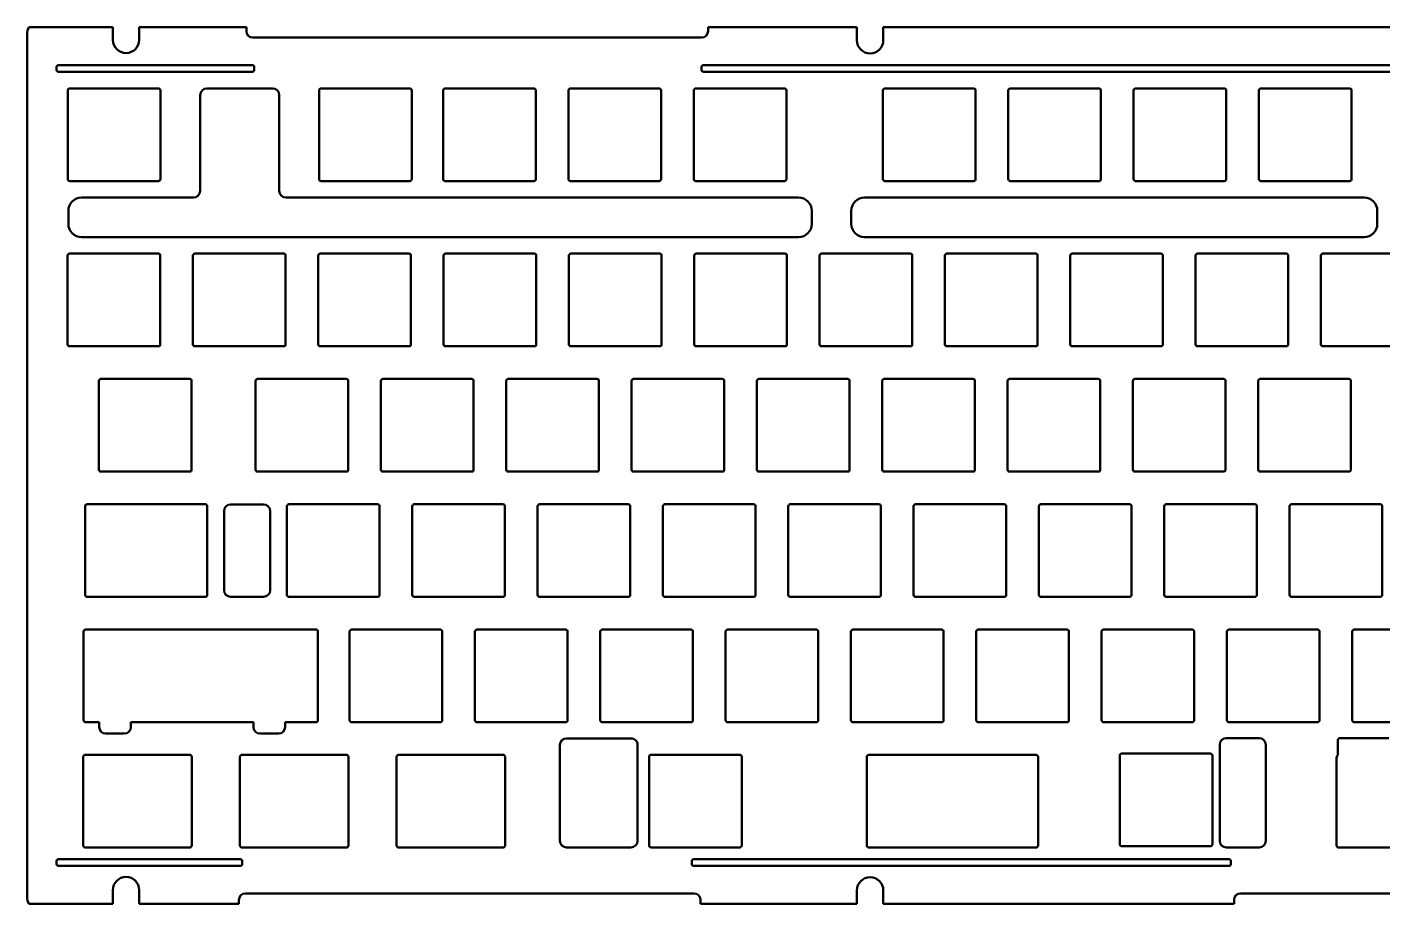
# Model space of a CAD drawing. Header units: millimetres. Extents: x 125 to 480, y 148 to 281.
# Drawn here: x 124.8 to 330.3, y 148.3 to 281.3 of the extents above; entities that cross this region are included whole.
import ezdxf

# ---------------------------------------------------------------- set-up
doc = ezdxf.new("R2010")
doc.units = ezdxf.units.MM
doc.header["$LTSCALE"] = 0.75
doc.layers.add('Visible', color=7, linetype='Continuous', lineweight=50)

msp = doc.modelspace()

# ---------------------------------------------------------------- linework, layer by layer
at = {"layer": 'Visible'}
for p, q in [((124.775035, 149.398646, 0.75), (124.775035, 280.153646, 0.75)), ((137.775035, 281.253646, 0.75), (125.030041, 281.253646, 0.75)), ((137.775035, 279.326239, 0.75), (137.775035, 281.253646, 0.75)), ((158.014574, 281.253646, 0.75), (141.775035, 281.253646, 0.75)), ((141.775035, 281.253646, 0.75), (141.775035, 279.326239, 0.75)), ((158.014574, 281.253646, 0.75), (158.014574, 280.653646, 0.75)), ((159.014574, 279.653646, 0.75), (227.014574, 279.653646, 0.75)), ((250.57997, 281.253646, 0.75), (228.014574, 281.253646, 0.75)), ((228.014574, 280.653646, 0.75), (228.014574, 281.253646, 0.75)), ((250.57997, 279.266444, 0.75), (250.57997, 281.253646, 0.75)), ((398.386112, 281.253646, 0.75), (254.57997, 281.253646, 0.75)), ((254.57997, 281.253646, 0.75), (254.57997, 279.266444, 0.75)), ((129.521867, 275.484968, 0.75), (158.921867, 275.484968, 0.75)), ((227.314574, 275.484968, 0.75), (424.921871, 275.484968, 0.75)), ((129.221867, 274.784968, 0.75), (129.221867, 275.184968, 0.75)), ((158.921867, 274.484968, 0.75), (129.521867, 274.484968, 0.75)), ((159.221867, 275.184968, 0.75), (159.221867, 274.784968, 0.75)), ((227.014574, 274.784968, 0.75), (227.014574, 275.184968, 0.75)), ((424.921871, 274.484968, 0.75), (227.314574, 274.484968, 0.75)), ((130.935207, 258.201539, 0.75), (130.935207, 271.651539, 0.75)), ((131.235207, 271.951539, 0.75), (144.685207, 271.951539, 0.75)), ((144.985207, 271.651539, 0.75), (144.985207, 258.201539, 0.75)), ((152.010175, 271.951539, 0.75), (162.010175, 271.951539, 0.75)), ((169.035143, 258.201539, 0.75), (169.035143, 271.651539, 0.75)), ((169.335143, 271.951539, 0.75), (182.785143, 271.951539, 0.75)), ((183.085143, 271.651539, 0.75), (183.085143, 258.201539, 0.75)), ((187.849696, 258.201539, 0.75), (187.849696, 271.651539, 0.75)), ((188.149696, 271.951539, 0.75), (201.599696, 271.951539, 0.75)), ((201.899696, 271.651539, 0.75), (201.899696, 258.201539, 0.75)), ((206.849696, 258.201539, 0.75), (206.849696, 271.651539, 0.75)), ((207.149696, 271.951539, 0.75), (220.599696, 271.951539, 0.75)), ((220.899696, 271.651539, 0.75), (220.899696, 258.201539, 0.75)), ((225.849696, 258.201539, 0.75), (225.849696, 271.651539, 0.75)), ((226.149696, 271.951539, 0.75), (239.599696, 271.951539, 0.75)), ((239.899696, 271.651539, 0.75), (239.899696, 258.201539, 0.75)), ((254.532143, 258.201539, 0.75), (254.532143, 271.651539, 0.75)), ((254.832143, 271.951539, 0.75), (268.282143, 271.951539, 0.75)), ((268.582143, 271.651539, 0.75), (268.582143, 258.201539, 0.75)), ((273.532143, 258.201539, 0.75), (273.532143, 271.651539, 0.75)), ((273.832143, 271.951539, 0.75), (287.282143, 271.951539, 0.75)), ((287.582143, 271.651539, 0.75), (287.582143, 258.201539, 0.75)), ((292.532143, 258.201539, 0.75), (292.532143, 271.651539, 0.75)), ((292.832143, 271.951539, 0.75), (306.282143, 271.951539, 0.75)), ((306.582143, 271.651539, 0.75), (306.582143, 258.201539, 0.75)), ((311.532143, 258.201539, 0.75), (311.532143, 271.651539, 0.75)), ((311.832143, 271.951539, 0.75), (325.282143, 271.951539, 0.75)), ((325.582143, 271.651539, 0.75), (325.582143, 258.201539, 0.75)), ((151.010175, 256.404103, 0.75), (151.010175, 270.951539, 0.75)), ((163.010175, 270.951539, 0.75), (163.010175, 256.404103, 0.75)), ((144.685207, 257.901539, 0.75), (131.235207, 257.901539, 0.75)), ((182.785143, 257.901539, 0.75), (169.335143, 257.901539, 0.75)), ((201.599696, 257.901539, 0.75), (188.149696, 257.901539, 0.75)), ((220.599696, 257.901539, 0.75), (207.149696, 257.901539, 0.75)), ((239.599696, 257.901539, 0.75), (226.149696, 257.901539, 0.75)), ((268.282143, 257.901539, 0.75), (254.832143, 257.901539, 0.75)), ((287.282143, 257.901539, 0.75), (273.832143, 257.901539, 0.75)), ((306.282143, 257.901539, 0.75), (292.832143, 257.901539, 0.75)), ((325.282143, 257.901539, 0.75), (311.832143, 257.901539, 0.75)), ((133.0281, 255.404103, 0.75), (150.010175, 255.404103, 0.75)), ((164.010175, 255.404103, 0.75), (241.733087, 255.404103, 0.75)), ((251.733087, 255.404103, 0.75), (327.474628, 255.404103, 0.75)), ((131.0281, 251.404103, 0.75), (131.0281, 253.404103, 0.75)), ((243.733087, 251.404103, 0.75), (243.733087, 253.404103, 0.75)), ((249.733087, 253.404103, 0.75), (249.733087, 251.404103, 0.75)), ((329.474628, 251.404103, 0.75), (329.474628, 253.404103, 0.75)), ((241.733087, 249.404103, 0.75), (133.0281, 249.404103, 0.75)), ((327.474628, 249.404103, 0.75), (251.733087, 249.404103, 0.75)), ((131.221194, 246.900875, 0.75), (144.671194, 246.900875, 0.75)), ((150.221194, 246.900875, 0.75), (163.671194, 246.900875, 0.75)), ((169.221194, 246.900875, 0.75), (182.671194, 246.900875, 0.75)), ((188.221194, 246.900875, 0.75), (201.671194, 246.900875, 0.75)), ((207.221194, 246.900875, 0.75), (220.671194, 246.900875, 0.75)), ((226.221194, 246.900875, 0.75), (239.671194, 246.900875, 0.75)), ((245.221194, 246.900875, 0.75), (258.671194, 246.900875, 0.75)), ((264.221194, 246.900875, 0.75), (277.671194, 246.900875, 0.75)), ((283.221194, 246.900875, 0.75), (296.671194, 246.900875, 0.75)), ((302.221194, 246.900875, 0.75), (315.671194, 246.900875, 0.75)), ((321.221194, 246.900875, 0.75), (334.671194, 246.900875, 0.75)), ((130.921194, 233.150875, 0.75), (130.921194, 246.600875, 0.75)), ((144.971194, 246.600875, 0.75), (144.971194, 233.150875, 0.75)), ((149.921194, 233.150875, 0.75), (149.921194, 246.600875, 0.75)), ((163.971194, 246.600875, 0.75), (163.971194, 233.150875, 0.75)), ((168.921194, 233.150875, 0.75), (168.921194, 246.600875, 0.75)), ((182.971194, 246.600875, 0.75), (182.971194, 233.150875, 0.75)), ((187.921194, 233.150875, 0.75), (187.921194, 246.600875, 0.75)), ((201.971194, 246.600875, 0.75), (201.971194, 233.150875, 0.75)), ((206.921194, 233.150875, 0.75), (206.921194, 246.600875, 0.75)), ((220.971194, 246.600875, 0.75), (220.971194, 233.150875, 0.75)), ((225.921194, 233.150875, 0.75), (225.921194, 246.600875, 0.75)), ((239.971194, 246.600875, 0.75), (239.971194, 233.150875, 0.75)), ((244.921194, 233.150875, 0.75), (244.921194, 246.600875, 0.75)), ((258.971194, 246.600875, 0.75), (258.971194, 233.150875, 0.75)), ((263.921194, 233.150875, 0.75), (263.921194, 246.600875, 0.75)), ((277.971194, 246.600875, 0.75), (277.971194, 233.150875, 0.75)), ((282.921194, 233.150875, 0.75), (282.921194, 246.600875, 0.75)), ((296.971194, 246.600875, 0.75), (296.971194, 233.150875, 0.75)), ((301.921194, 233.150875, 0.75), (301.921194, 246.600875, 0.75)), ((315.971194, 246.600875, 0.75), (315.971194, 233.150875, 0.75)), ((320.921194, 233.150875, 0.75), (320.921194, 246.600875, 0.75)), ((144.671194, 232.850875, 0.75), (131.221194, 232.850875, 0.75)), ((163.671194, 232.850875, 0.75), (150.221194, 232.850875, 0.75)), ((182.671194, 232.850875, 0.75), (169.221194, 232.850875, 0.75)), ((201.671194, 232.850875, 0.75), (188.221194, 232.850875, 0.75)), ((220.671194, 232.850875, 0.75), (207.221194, 232.850875, 0.75)), ((239.671194, 232.850875, 0.75), (226.221194, 232.850875, 0.75)), ((258.671194, 232.850875, 0.75), (245.221194, 232.850875, 0.75)), ((277.671194, 232.850875, 0.75), (264.221194, 232.850875, 0.75)), ((296.671194, 232.850875, 0.75), (283.221194, 232.850875, 0.75)), ((315.671194, 232.850875, 0.75), (302.221194, 232.850875, 0.75)), ((334.671194, 232.850875, 0.75), (321.221194, 232.850875, 0.75)), ((135.671174, 214.150875, 0.75), (135.671174, 227.600875, 0.75)), ((135.971174, 227.900875, 0.75), (149.421174, 227.900875, 0.75)), ((149.721174, 227.600875, 0.75), (149.721174, 214.150875, 0.75)), ((159.421173, 214.150875, 0.75), (159.421173, 227.600875, 0.75)), ((159.721173, 227.900875, 0.75), (173.171173, 227.900875, 0.75)), ((173.471173, 227.600875, 0.75), (173.471173, 214.150875, 0.75)), ((178.421173, 214.150875, 0.75), (178.421173, 227.600875, 0.75)), ((178.721173, 227.900875, 0.75), (192.171173, 227.900875, 0.75)), ((192.471173, 227.600875, 0.75), (192.471173, 214.150875, 0.75)), ((197.421173, 214.150875, 0.75), (197.421173, 227.600875, 0.75)), ((197.721173, 227.900875, 0.75), (211.171173, 227.900875, 0.75)), ((211.471173, 227.600875, 0.75), (211.471173, 214.150875, 0.75)), ((216.421173, 214.150875, 0.75), (216.421173, 227.600875, 0.75)), ((216.721173, 227.900875, 0.75), (230.171173, 227.900875, 0.75)), ((230.471173, 227.600875, 0.75), (230.471173, 214.150875, 0.75)), ((235.421173, 214.150875, 0.75), (235.421173, 227.600875, 0.75)), ((235.721173, 227.900875, 0.75), (249.171173, 227.900875, 0.75)), ((249.471173, 227.600875, 0.75), (249.471173, 214.150875, 0.75)), ((254.421173, 214.150875, 0.75), (254.421173, 227.600875, 0.75)), ((254.721173, 227.900875, 0.75), (268.171173, 227.900875, 0.75)), ((268.471173, 227.600875, 0.75), (268.471173, 214.150875, 0.75)), ((273.421173, 214.150875, 0.75), (273.421173, 227.600875, 0.75)), ((273.721173, 227.900875, 0.75), (287.171173, 227.900875, 0.75)), ((287.471173, 227.600875, 0.75), (287.471173, 214.150875, 0.75)), ((292.421173, 214.150875, 0.75), (292.421173, 227.600875, 0.75)), ((292.721173, 227.900875, 0.75), (306.171173, 227.900875, 0.75)), ((306.471173, 227.600875, 0.75), (306.471173, 214.150875, 0.75)), ((311.421173, 214.150875, 0.75), (311.421173, 227.600875, 0.75)), ((311.721173, 227.900875, 0.75), (325.171173, 227.900875, 0.75)), ((325.471173, 227.600875, 0.75), (325.471173, 214.150875, 0.75)), ((149.421174, 213.850875, 0.75), (135.971174, 213.850875, 0.75)), ((173.171173, 213.850875, 0.75), (159.721173, 213.850875, 0.75)), ((192.171173, 213.850875, 0.75), (178.721173, 213.850875, 0.75)), ((211.171173, 213.850875, 0.75), (197.721173, 213.850875, 0.75)), ((230.171173, 213.850875, 0.75), (216.721173, 213.850875, 0.75)), ((249.171173, 213.850875, 0.75), (235.721173, 213.850875, 0.75)), ((268.171173, 213.850875, 0.75), (254.721173, 213.850875, 0.75)), ((287.171173, 213.850875, 0.75), (273.721173, 213.850875, 0.75)), ((306.171173, 213.850875, 0.75), (292.721173, 213.850875, 0.75)), ((325.171173, 213.850875, 0.75), (311.721173, 213.850875, 0.75)), ((133.571173, 195.150878, 0.75), (133.571173, 208.600878, 0.75)), ((133.871173, 208.900878, 0.75), (151.796173, 208.900878, 0.75)), ((152.096173, 208.600878, 0.75), (152.096173, 195.150878, 0.75)), ((154.633674, 195.875878, 0.75), (154.633674, 207.875878, 0.75)), ((155.633674, 208.875878, 0.75), (160.633674, 208.875878, 0.75)), ((161.633674, 207.875878, 0.75), (161.633674, 195.875878, 0.75)), ((164.171175, 195.150878, 0.75), (164.171175, 208.600878, 0.75)), ((164.471175, 208.900878, 0.75), (177.921175, 208.900878, 0.75)), ((178.221175, 208.600878, 0.75), (178.221175, 195.150878, 0.75)), ((183.171175, 195.150878, 0.75), (183.171175, 208.600878, 0.75)), ((183.471175, 208.900878, 0.75), (196.921175, 208.900878, 0.75)), ((197.221175, 208.600878, 0.75), (197.221175, 195.150878, 0.75)), ((202.171175, 195.150878, 0.75), (202.171175, 208.600878, 0.75)), ((202.471175, 208.900878, 0.75), (215.921175, 208.900878, 0.75)), ((216.221175, 208.600878, 0.75), (216.221175, 195.150878, 0.75)), ((221.171175, 195.150878, 0.75), (221.171175, 208.600878, 0.75)), ((221.471175, 208.900878, 0.75), (234.921175, 208.900878, 0.75)), ((235.221175, 208.600878, 0.75), (235.221175, 195.150878, 0.75)), ((240.171175, 195.150878, 0.75), (240.171175, 208.600878, 0.75)), ((240.471175, 208.900878, 0.75), (253.921175, 208.900878, 0.75)), ((254.221175, 208.600878, 0.75), (254.221175, 195.150878, 0.75)), ((259.171175, 195.150878, 0.75), (259.171175, 208.600878, 0.75)), ((259.471175, 208.900878, 0.75), (272.921175, 208.900878, 0.75)), ((273.221175, 208.600878, 0.75), (273.221175, 195.150878, 0.75)), ((278.171175, 195.150878, 0.75), (278.171175, 208.600878, 0.75)), ((278.471175, 208.900878, 0.75), (291.921175, 208.900878, 0.75)), ((292.221175, 208.600878, 0.75), (292.221175, 195.150878, 0.75)), ((297.171175, 195.150878, 0.75), (297.171175, 208.600878, 0.75)), ((297.471175, 208.900878, 0.75), (310.921175, 208.900878, 0.75)), ((311.221175, 208.600878, 0.75), (311.221175, 195.150878, 0.75)), ((316.171175, 195.150878, 0.75), (316.171175, 208.600878, 0.75)), ((316.471175, 208.900878, 0.75), (329.921175, 208.900878, 0.75)), ((330.221175, 208.600878, 0.75), (330.221175, 195.150878, 0.75)), ((151.796173, 194.850878, 0.75), (133.871173, 194.850878, 0.75)), ((160.633674, 194.875878, 0.75), (155.633674, 194.875878, 0.75)), ((177.921175, 194.850878, 0.75), (164.471175, 194.850878, 0.75)), ((196.921175, 194.850878, 0.75), (183.471175, 194.850878, 0.75)), ((215.921175, 194.850878, 0.75), (202.471175, 194.850878, 0.75)), ((234.921175, 194.850878, 0.75), (221.471175, 194.850878, 0.75)), ((253.921175, 194.850878, 0.75), (240.471175, 194.850878, 0.75)), ((272.921175, 194.850878, 0.75), (259.471175, 194.850878, 0.75)), ((291.921175, 194.850878, 0.75), (278.471175, 194.850878, 0.75)), ((310.921175, 194.850878, 0.75), (297.471175, 194.850878, 0.75)), ((329.921175, 194.850878, 0.75), (316.471175, 194.850878, 0.75)), ((133.335207, 176.150878, 0.75), (133.335207, 189.600878, 0.75)), ((133.635207, 189.900878, 0.75), (168.575207, 189.900878, 0.75)), ((168.875207, 189.600878, 0.75), (168.875207, 176.150878, 0.75)), ((173.671174, 176.150878, 0.75), (173.671174, 189.600878, 0.75)), ((173.971174, 189.900878, 0.75), (187.421174, 189.900878, 0.75)), ((187.721174, 189.600878, 0.75), (187.721174, 176.150878, 0.75)), ((192.671174, 176.150878, 0.75), (192.671174, 189.600878, 0.75)), ((192.971174, 189.900878, 0.75), (206.421174, 189.900878, 0.75)), ((206.721174, 189.600878, 0.75), (206.721174, 176.150878, 0.75)), ((211.671174, 176.150878, 0.75), (211.671174, 189.600878, 0.75)), ((211.971174, 189.900878, 0.75), (225.421174, 189.900878, 0.75)), ((225.721174, 189.600878, 0.75), (225.721174, 176.150878, 0.75)), ((230.671174, 176.150878, 0.75), (230.671174, 189.600878, 0.75)), ((230.971174, 189.900878, 0.75), (244.421174, 189.900878, 0.75)), ((244.721174, 189.600878, 0.75), (244.721174, 176.150878, 0.75)), ((249.671174, 176.150878, 0.75), (249.671174, 189.600878, 0.75)), ((249.971174, 189.900878, 0.75), (263.421174, 189.900878, 0.75)), ((263.721174, 189.600878, 0.75), (263.721174, 176.150878, 0.75)), ((268.671174, 176.150878, 0.75), (268.671174, 189.600878, 0.75)), ((268.971174, 189.900878, 0.75), (282.421174, 189.900878, 0.75)), ((282.721174, 189.600878, 0.75), (282.721174, 176.150878, 0.75)), ((287.671174, 176.150878, 0.75), (287.671174, 189.600878, 0.75)), ((287.971174, 189.900878, 0.75), (301.421174, 189.900878, 0.75)), ((301.721174, 189.600878, 0.75), (301.721174, 176.150878, 0.75)), ((306.671174, 176.150878, 0.75), (306.671174, 189.600878, 0.75)), ((306.971174, 189.900878, 0.75), (320.421174, 189.900878, 0.75)), ((320.721174, 189.600878, 0.75), (320.721174, 176.150878, 0.75)), ((325.671174, 176.150878, 0.75), (325.671174, 189.600878, 0.75)), ((325.971174, 189.900878, 0.75), (339.421174, 189.900878, 0.75)), ((135.706206, 175.850878, 0.75), (133.635207, 175.850878, 0.75)), ((135.706206, 175.113878, 0.75), (135.706206, 175.850878, 0.75)), ((159.082206, 175.850878, 0.75), (140.508206, 175.850878, 0.75)), ((140.508206, 175.850878, 0.75), (140.508206, 175.113878, 0.75)), ((159.082206, 175.113878, 0.75), (159.082206, 175.850878, 0.75)), ((168.575207, 175.850878, 0.75), (163.884206, 175.850878, 0.75)), ((163.884206, 175.850878, 0.75), (163.884206, 175.113878, 0.75)), ((187.421174, 175.850878, 0.75), (173.971174, 175.850878, 0.75)), ((206.421174, 175.850878, 0.75), (192.971174, 175.850878, 0.75)), ((225.421174, 175.850878, 0.75), (211.971174, 175.850878, 0.75)), ((244.421174, 175.850878, 0.75), (230.971174, 175.850878, 0.75)), ((263.421174, 175.850878, 0.75), (249.971174, 175.850878, 0.75)), ((282.421174, 175.850878, 0.75), (268.971174, 175.850878, 0.75)), ((301.421174, 175.850878, 0.75), (287.971174, 175.850878, 0.75)), ((320.421174, 175.850878, 0.75), (306.971174, 175.850878, 0.75)), ((339.421174, 175.850878, 0.75), (325.971174, 175.850878, 0.75)), ((139.508206, 174.113878, 0.75), (136.706206, 174.113878, 0.75)), ((162.884206, 174.113878, 0.75), (160.082206, 174.113878, 0.75)), ((206.563239, 173.398997, 0.75), (216.32576, 173.402708, 0.75)), ((306.576132, 173.437964, 0.75), (311.576132, 173.437964, 0.75)), ((323.504324, 170.900878, 0.75), (323.503869, 173.137903, 0.75)), ((323.803869, 173.437964, 0.75), (331.204012, 173.437964, 0.75)), ((133.596175, 170.900878, 0.75), (149.438565, 170.900878, 0.75)), ((157.346173, 170.900878, 0.75), (173.188564, 170.900878, 0.75)), ((181.096174, 170.900878, 0.75), (196.938564, 170.900878, 0.75)), ((205.563619, 157.850878, 0.75), (205.563619, 172.398997, 0.75)), ((217.326141, 172.402708, 0.75), (217.326141, 157.850878, 0.75)), ((219.064406, 157.156313, 0.75), (219.064406, 170.606313, 0.75)), ((219.364406, 170.906313, 0.75), (232.814406, 170.906313, 0.75)), ((233.114406, 170.606313, 0.75), (233.114406, 157.156313, 0.75)), ((252.376174, 170.899879, 0.75), (277.744433, 170.899879, 0.75)), ((290.425706, 157.346813, 0.75), (290.425706, 170.796813, 0.75)), ((290.725706, 171.096813, 0.75), (304.175706, 171.096813, 0.75)), ((304.475706, 170.796813, 0.75), (304.475706, 157.346813, 0.75)), ((305.576132, 157.850878, 0.75), (305.576132, 172.437964, 0.75)), ((312.576132, 172.437964, 0.75), (312.576132, 157.850878, 0.75)), ((133.296175, 157.150878, 0.75), (133.296175, 170.600878, 0.75)), ((149.738565, 170.600878, 0.75), (149.738565, 157.150878, 0.75)), ((157.046173, 157.150878, 0.75), (157.046173, 170.600878, 0.75)), ((173.488564, 170.600878, 0.75), (173.488564, 157.150878, 0.75)), ((180.796174, 157.150878, 0.75), (180.796174, 170.600878, 0.75)), ((197.238564, 170.600878, 0.75), (197.238564, 157.150878, 0.75)), ((252.076174, 157.150878, 0.75), (252.076174, 170.599878, 0.75)), ((278.044433, 170.599878, 0.75), (278.044433, 157.150878, 0.75)), ((323.296173, 157.150878, 0.75), (323.296173, 170.290161, 0.75)), ((149.438565, 156.850878, 0.75), (133.596175, 156.850878, 0.75)), ((173.188564, 156.850878, 0.75), (157.346173, 156.850878, 0.75)), ((196.938564, 156.850878, 0.75), (181.096174, 156.850878, 0.75)), ((216.326141, 156.850878, 0.75), (206.563619, 156.850878, 0.75)), ((232.814406, 156.856313, 0.75), (219.364406, 156.856313, 0.75)), ((277.744433, 156.850877, 0.75), (252.376174, 156.850877, 0.75)), ((304.175706, 157.046813, 0.75), (290.725706, 157.046813, 0.75)), ((311.576132, 156.850878, 0.75), (306.576132, 156.850878, 0.75)), ((337.046173, 156.850878, 0.75), (323.596173, 156.850878, 0.75)), ((129.221867, 154.367646, 0.75), (129.221867, 154.767646, 0.75)), ((129.521867, 155.067646, 0.75), (157.100772, 155.067646, 0.75)), ((157.400772, 154.767646, 0.75), (157.400772, 154.367646, 0.75)), ((225.533201, 154.367646, 0.75), (225.533201, 154.767646, 0.75)), ((225.833201, 155.067646, 0.75), (306.992115, 155.067646, 0.75)), ((307.292115, 154.767646, 0.75), (307.292115, 154.367646, 0.75)), ((157.100772, 154.067646, 0.75), (129.521867, 154.067646, 0.75)), ((306.992115, 154.067646, 0.75), (225.833201, 154.067646, 0.75)), ((137.775035, 148.298646, 0.75), (137.775035, 150.398239, 0.75)), ((141.775035, 150.398239, 0.75), (141.775035, 148.298646, 0.75)), ((250.57997, 148.298646, 0.75), (250.57997, 150.338444, 0.75)), ((254.57997, 150.338444, 0.75), (254.57997, 148.298646, 0.75)), ((125.030041, 148.298646, 0.75), (137.775035, 148.298646, 0.75)), ((141.775035, 148.298646, 0.75), (156.878301, 148.298646, 0.75)), ((156.878301, 148.898646, 0.75), (156.878301, 148.298646, 0.75)), ((225.878301, 149.898646, 0.75), (157.878301, 149.898646, 0.75)), ((226.878301, 148.298646, 0.75), (226.878301, 148.898646, 0.75)), ((226.878301, 148.298646, 0.75), (250.57997, 148.298646, 0.75)), ((254.57997, 148.298646, 0.75), (307.75032, 148.298646, 0.75)), ((307.75032, 148.898646, 0.75), (307.75032, 148.298646, 0.75)), ((386.75032, 149.898646, 0.75), (308.75032, 149.898646, 0.75))]:
    msp.add_line(p, q, dxfattribs=at)
for centre, radius, start, end in [((127.275035, 280.153646, 0.75), 2.5, 153.896119, 180), ((129.521867, 275.184968, 0.75), 0.3, 90, 180), ((158.921867, 275.184968, 0.75), 0.3, 0, 90), ((227.314574, 275.184968, 0.75), 0.3, 90, 180), ((129.521867, 274.784968, 0.75), 0.3, 180, 270), ((158.921867, 274.784968, 0.75), 0.3, 270, 0), ((227.314574, 274.784968, 0.75), 0.3, 180, 270), ((133.0281, 253.404103, 0.75), 2, 90, 180), ((241.733087, 253.404103, 0.75), 2, 0, 90), ((251.733087, 253.404103, 0.75), 2, 90, 180), ((327.474628, 253.404103, 0.75), 2, 0, 90), ((133.0281, 251.404103, 0.75), 2, 180, 270), ((241.733087, 251.404103, 0.75), 2, 270, 0), ((251.733087, 251.404103, 0.75), 2, 180, 270), ((327.474628, 251.404103, 0.75), 2, 270, 0), ((155.633674, 207.875878, 0.75), 1, 90, 180), ((160.633674, 207.875878, 0.75), 1, 0, 90), ((155.633674, 195.875878, 0.75), 1, 180, 270), ((160.633674, 195.875878, 0.75), 1, 270, 0), ((290.725706, 170.796813, 0.75), 0.3, 90, 180), ((304.175706, 170.796813, 0.75), 0.3, 0, 90), ((290.725706, 157.346813, 0.75), 0.3, 180, 270), ((304.175706, 157.346813, 0.75), 0.3, 270, 0), ((129.521867, 154.767646, 0.75), 0.3, 90, 180), ((129.521867, 154.367646, 0.75), 0.3, 180, 270), ((157.100772, 154.767646, 0.75), 0.3, 0, 90), ((157.100772, 154.367646, 0.75), 0.3, 270, 0), ((225.833201, 154.767646, 0.75), 0.3, 90, 180), ((225.833201, 154.367646, 0.75), 0.3, 180, 270), ((306.992115, 154.767646, 0.75), 0.3, 0, 90), ((306.992115, 154.367646, 0.75), 0.3, 270, 0), ((127.275035, 149.398646, 0.75), 2.5, 180, 206.103881)]:
    msp.add_arc(centre, radius, start, end, dxfattribs=at)
at = {"layer": 'Visible', "extrusion": (0, 1.294e-11, -1)}
for centre, start, end in [((-159.014574, 280.653646, -0.75), 270, 0), ((-227.014574, 280.653646, -0.75), 180, 270)]:
    msp.add_arc(centre, 1, start, end, dxfattribs=at)
at = {"layer": 'Visible', "extrusion": (0, 0, -1)}
for centre, radius, start, end in [((-139.775035, 279.326239, -0.75), 2, 180, 0), ((-252.57997, 279.266444, -0.75), 2, 180, 0), ((-131.235207, 271.651539, -0.75), 0.3, 0, 90), ((-144.685207, 271.651539, -0.75), 0.3, 90, 180), ((-152.010175, 270.951539, -0.75), 1, 0, 90), ((-162.010175, 270.951539, -0.75), 1, 90, 180), ((-169.335143, 271.651539, -0.75), 0.3, 0, 90), ((-182.785143, 271.651539, -0.75), 0.3, 90, 180), ((-188.149696, 271.651539, -0.75), 0.3, 0, 90), ((-201.599696, 271.651539, -0.75), 0.3, 90, 180), ((-207.149696, 271.651539, -0.75), 0.3, 0, 90), ((-220.599696, 271.651539, -0.75), 0.3, 90, 180), ((-226.149696, 271.651539, -0.75), 0.3, 0, 90), ((-239.599696, 271.651539, -0.75), 0.3, 90, 180), ((-254.832143, 271.651539, -0.75), 0.3, 0, 90), ((-268.282143, 271.651539, -0.75), 0.3, 90, 180), ((-273.832143, 271.651539, -0.75), 0.3, 0, 90), ((-287.282143, 271.651539, -0.75), 0.3, 90, 180), ((-292.832143, 271.651539, -0.75), 0.3, 0, 90), ((-306.282143, 271.651539, -0.75), 0.3, 90, 180), ((-311.832143, 271.651539, -0.75), 0.3, 0, 90), ((-325.282143, 271.651539, -0.75), 0.3, 90, 180), ((-131.235207, 258.201539, -0.75), 0.3, 270, 0), ((-144.685207, 258.201539, -0.75), 0.3, 180, 270), ((-169.335143, 258.201539, -0.75), 0.3, 270, 0), ((-182.785143, 258.201539, -0.75), 0.3, 180, 270), ((-188.149696, 258.201539, -0.75), 0.3, 270, 0), ((-201.599696, 258.201539, -0.75), 0.3, 180, 270), ((-207.149696, 258.201539, -0.75), 0.3, 270, 0), ((-220.599696, 258.201539, -0.75), 0.3, 180, 270), ((-226.149696, 258.201539, -0.75), 0.3, 270, 0), ((-239.599696, 258.201539, -0.75), 0.3, 180, 270), ((-254.832143, 258.201539, -0.75), 0.3, 270, 0), ((-268.282143, 258.201539, -0.75), 0.3, 180, 270), ((-273.832143, 258.201539, -0.75), 0.3, 270, 0), ((-287.282143, 258.201539, -0.75), 0.3, 180, 270), ((-292.832143, 258.201539, -0.75), 0.3, 270, 0), ((-306.282143, 258.201539, -0.75), 0.3, 180, 270), ((-311.832143, 258.201539, -0.75), 0.3, 270, 0), ((-325.282143, 258.201539, -0.75), 0.3, 180, 270), ((-150.010175, 256.404103, -0.75), 1, 180, 270), ((-164.010175, 256.404103, -0.75), 1, 270, 0), ((-131.221194, 246.600875, -0.75), 0.3, 0, 90), ((-144.671194, 246.600875, -0.75), 0.3, 90, 180), ((-150.221194, 246.600875, -0.75), 0.3, 0, 90), ((-163.671194, 246.600875, -0.75), 0.3, 90, 180), ((-169.221194, 246.600875, -0.75), 0.3, 0, 90), ((-182.671194, 246.600875, -0.75), 0.3, 90, 180), ((-188.221194, 246.600875, -0.75), 0.3, 0, 90), ((-201.671194, 246.600875, -0.75), 0.3, 90, 180), ((-207.221194, 246.600875, -0.75), 0.3, 0, 90), ((-220.671194, 246.600875, -0.75), 0.3, 90, 180), ((-226.221194, 246.600875, -0.75), 0.3, 0, 90), ((-239.671194, 246.600875, -0.75), 0.3, 90, 180), ((-245.221194, 246.600875, -0.75), 0.3, 0, 90), ((-258.671194, 246.600875, -0.75), 0.3, 90, 180), ((-264.221194, 246.600875, -0.75), 0.3, 0, 90), ((-277.671194, 246.600875, -0.75), 0.3, 90, 180), ((-283.221194, 246.600875, -0.75), 0.3, 0, 90), ((-296.671194, 246.600875, -0.75), 0.3, 90, 180), ((-302.221194, 246.600875, -0.75), 0.3, 0, 90), ((-315.671194, 246.600875, -0.75), 0.3, 90, 180), ((-321.221194, 246.600875, -0.75), 0.3, 0, 90), ((-131.221194, 233.150875, -0.75), 0.3, 270, 0), ((-144.671194, 233.150875, -0.75), 0.3, 180, 270), ((-150.221194, 233.150875, -0.75), 0.3, 270, 0), ((-163.671194, 233.150875, -0.75), 0.3, 180, 270), ((-169.221194, 233.150875, -0.75), 0.3, 270, 0), ((-182.671194, 233.150875, -0.75), 0.3, 180, 270), ((-188.221194, 233.150875, -0.75), 0.3, 270, 0), ((-201.671194, 233.150875, -0.75), 0.3, 180, 270), ((-207.221194, 233.150875, -0.75), 0.3, 270, 0), ((-220.671194, 233.150875, -0.75), 0.3, 180, 270), ((-226.221194, 233.150875, -0.75), 0.3, 270, 0), ((-239.671194, 233.150875, -0.75), 0.3, 180, 270), ((-245.221194, 233.150875, -0.75), 0.3, 270, 0), ((-258.671194, 233.150875, -0.75), 0.3, 180, 270), ((-264.221194, 233.150875, -0.75), 0.3, 270, 0), ((-277.671194, 233.150875, -0.75), 0.3, 180, 270), ((-283.221194, 233.150875, -0.75), 0.3, 270, 0), ((-296.671194, 233.150875, -0.75), 0.3, 180, 270), ((-302.221194, 233.150875, -0.75), 0.3, 270, 0), ((-315.671194, 233.150875, -0.75), 0.3, 180, 270), ((-321.221194, 233.150875, -0.75), 0.3, 270, 0), ((-135.971174, 227.600875, -0.75), 0.3, 0, 90), ((-149.421174, 227.600875, -0.75), 0.3, 90, 180), ((-159.721173, 227.600875, -0.75), 0.3, 0, 90), ((-173.171173, 227.600875, -0.75), 0.3, 90, 180), ((-178.721173, 227.600875, -0.75), 0.3, 0, 90), ((-192.171173, 227.600875, -0.75), 0.3, 90, 180), ((-197.721173, 227.600875, -0.75), 0.3, 0, 90), ((-211.171173, 227.600875, -0.75), 0.3, 90, 180), ((-216.721173, 227.600875, -0.75), 0.3, 0, 90), ((-230.171173, 227.600875, -0.75), 0.3, 90, 180), ((-235.721173, 227.600875, -0.75), 0.3, 0, 90), ((-249.171173, 227.600875, -0.75), 0.3, 90, 180), ((-254.721173, 227.600875, -0.75), 0.3, 0, 90), ((-268.171173, 227.600875, -0.75), 0.3, 90, 180), ((-273.721173, 227.600875, -0.75), 0.3, 0, 90), ((-287.171173, 227.600875, -0.75), 0.3, 90, 180), ((-292.721173, 227.600875, -0.75), 0.3, 0, 90), ((-306.171173, 227.600875, -0.75), 0.3, 90, 180), ((-311.721173, 227.600875, -0.75), 0.3, 0, 90), ((-325.171173, 227.600875, -0.75), 0.3, 90, 180), ((-135.971174, 214.150875, -0.75), 0.3, 270, 0), ((-149.421174, 214.150875, -0.75), 0.3, 180, 270), ((-159.721173, 214.150875, -0.75), 0.3, 270, 0), ((-173.171173, 214.150875, -0.75), 0.3, 180, 270), ((-178.721173, 214.150875, -0.75), 0.3, 270, 360), ((-192.171173, 214.150875, -0.75), 0.3, 180, 270), ((-197.721173, 214.150875, -0.75), 0.3, 270, 360), ((-211.171173, 214.150875, -0.75), 0.3, 180, 270), ((-216.721173, 214.150875, -0.75), 0.3, 270, 0), ((-230.171173, 214.150875, -0.75), 0.3, 180, 270), ((-235.721173, 214.150875, -0.75), 0.3, 270, 0), ((-249.171173, 214.150875, -0.75), 0.3, 180, 270), ((-254.721173, 214.150875, -0.75), 0.3, 270, 0), ((-268.171173, 214.150875, -0.75), 0.3, 180, 270), ((-273.721173, 214.150875, -0.75), 0.3, 270, 0), ((-287.171173, 214.150875, -0.75), 0.3, 180, 270), ((-292.721173, 214.150875, -0.75), 0.3, 270, 0), ((-306.171173, 214.150875, -0.75), 0.3, 180, 270), ((-311.721173, 214.150875, -0.75), 0.3, 270, 0), ((-325.171173, 214.150875, -0.75), 0.3, 180, 270), ((-133.871173, 208.600878, -0.75), 0.3, 0, 90), ((-151.796173, 208.600878, -0.75), 0.3, 90, 180), ((-164.471175, 208.600878, -0.75), 0.3, 0, 90), ((-177.921175, 208.600878, -0.75), 0.3, 90, 180), ((-183.471175, 208.600878, -0.75), 0.3, 0, 90), ((-196.921175, 208.600878, -0.75), 0.3, 90, 180), ((-202.471175, 208.600878, -0.75), 0.3, 0, 90), ((-215.921175, 208.600878, -0.75), 0.3, 90, 180), ((-221.471175, 208.600878, -0.75), 0.3, 0, 90), ((-234.921175, 208.600878, -0.75), 0.3, 90, 180), ((-240.471175, 208.600878, -0.75), 0.3, 0, 90), ((-253.921175, 208.600878, -0.75), 0.3, 90, 180), ((-259.471175, 208.600878, -0.75), 0.3, 0, 90), ((-272.921175, 208.600878, -0.75), 0.3, 90, 180), ((-278.471175, 208.600878, -0.75), 0.3, 0, 90), ((-291.921175, 208.600878, -0.75), 0.3, 90, 180), ((-297.471175, 208.600878, -0.75), 0.3, 0, 90), ((-310.921175, 208.600878, -0.75), 0.3, 90, 180), ((-316.471175, 208.600878, -0.75), 0.3, 0, 90), ((-329.921175, 208.600878, -0.75), 0.3, 90, 180), ((-133.871173, 195.150878, -0.75), 0.3, 270, 0), ((-151.796173, 195.150878, -0.75), 0.3, 180, 270), ((-164.471175, 195.150878, -0.75), 0.3, 270, 0), ((-177.921175, 195.150878, -0.75), 0.3, 180, 270), ((-183.471175, 195.150878, -0.75), 0.3, 270, 0), ((-196.921175, 195.150878, -0.75), 0.3, 180, 270), ((-202.471175, 195.150878, -0.75), 0.3, 270, 0), ((-215.921175, 195.150878, -0.75), 0.3, 180, 270), ((-221.471175, 195.150878, -0.75), 0.3, 270, 0), ((-234.921175, 195.150878, -0.75), 0.3, 180, 270), ((-240.471175, 195.150878, -0.75), 0.3, 270, 0), ((-253.921175, 195.150878, -0.75), 0.3, 180, 270), ((-259.471175, 195.150878, -0.75), 0.3, 270, 0), ((-272.921175, 195.150878, -0.75), 0.3, 180, 270), ((-278.471175, 195.150878, -0.75), 0.3, 270, 0), ((-291.921175, 195.150878, -0.75), 0.3, 180, 270), ((-297.471175, 195.150878, -0.75), 0.3, 270, 0), ((-310.921175, 195.150878, -0.75), 0.3, 180, 270), ((-316.471175, 195.150878, -0.75), 0.3, 270, 0), ((-329.921175, 195.150878, -0.75), 0.3, 180, 270), ((-133.635207, 189.600878, -0.75), 0.3, 0, 90), ((-168.575207, 189.600878, -0.75), 0.3, 90, 180), ((-173.971174, 189.600878, -0.75), 0.3, 0, 90), ((-187.421174, 189.600878, -0.75), 0.3, 90, 180), ((-192.971174, 189.600878, -0.75), 0.3, 0, 90), ((-206.421174, 189.600878, -0.75), 0.3, 90, 180), ((-211.971174, 189.600878, -0.75), 0.3, 0, 90), ((-225.421174, 189.600878, -0.75), 0.3, 90, 180), ((-230.971174, 189.600878, -0.75), 0.3, 0, 90), ((-244.421174, 189.600878, -0.75), 0.3, 90, 180), ((-249.971174, 189.600878, -0.75), 0.3, 0, 90), ((-263.421174, 189.600878, -0.75), 0.3, 90, 180), ((-268.971174, 189.600878, -0.75), 0.3, 0, 90), ((-282.421174, 189.600878, -0.75), 0.3, 90, 180), ((-287.971174, 189.600878, -0.75), 0.3, 0, 90), ((-301.421174, 189.600878, -0.75), 0.3, 90, 180), ((-306.971174, 189.600878, -0.75), 0.3, 0, 90), ((-320.421174, 189.600878, -0.75), 0.3, 90, 180), ((-325.971174, 189.600878, -0.75), 0.3, 0, 90), ((-133.635207, 176.150878, -0.75), 0.3, 270, 0), ((-136.706206, 175.113878, -0.75), 1, 270, 0), ((-139.508206, 175.113878, -0.75), 1, 180, 270), ((-160.082206, 175.113878, -0.75), 1, 270, 0), ((-162.884206, 175.113878, -0.75), 1, 180, 270), ((-168.575207, 176.150878, -0.75), 0.3, 180, 270), ((-173.971174, 176.150878, -0.75), 0.3, 270, 0), ((-187.421174, 176.150878, -0.75), 0.3, 180, 270), ((-192.971174, 176.150878, -0.75), 0.3, 270, 0), ((-206.421174, 176.150878, -0.75), 0.3, 180, 270), ((-211.971174, 176.150878, -0.75), 0.3, 270, 0), ((-225.421174, 176.150878, -0.75), 0.3, 180, 270), ((-230.971174, 176.150878, -0.75), 0.3, 270, 0), ((-244.421174, 176.150878, -0.75), 0.3, 180, 270), ((-249.971174, 176.150878, -0.75), 0.3, 270, 0), ((-263.421174, 176.150878, -0.75), 0.3, 180, 270), ((-268.971174, 176.150878, -0.75), 0.3, 270, 0), ((-282.421174, 176.150878, -0.75), 0.3, 180, 270), ((-287.971174, 176.150878, -0.75), 0.3, 270, 0), ((-301.421174, 176.150878, -0.75), 0.3, 180, 270), ((-306.971174, 176.150878, -0.75), 0.3, 270, 0), ((-320.421174, 176.150878, -0.75), 0.3, 180, 270), ((-325.971174, 176.150878, -0.75), 0.3, 270, 0), ((-206.563619, 172.398997, -0.75), 1, 0, 89.978221), ((-216.326141, 172.402708, -0.75), 1, 89.978221, 180), ((-306.576132, 172.437964, -0.75), 1, 0, 90), ((-311.576132, 172.437964, -0.75), 1, 90, 180), ((-323.803869, 173.137964, -0.75), 0.3, 359.988345, 90), ((-133.596175, 170.600878, -0.75), 0.3, 0, 90), ((-149.438565, 170.600878, -0.75), 0.3, 90, 180), ((-157.346173, 170.600878, -0.75), 0.3, 0, 90), ((-173.188564, 170.600878, -0.75), 0.3, 90, 180), ((-181.096174, 170.600878, -0.75), 0.3, 0, 90), ((-196.938564, 170.600878, -0.75), 0.3, 90, 180), ((-219.364406, 170.606313, -0.75), 0.3, 0, 90), ((-232.814406, 170.606313, -0.75), 0.3, 90, 180), ((-252.376174, 170.599878, -0.75), 0.3, 0, 90), ((-277.744433, 170.599878, -0.75), 0.3, 90, 180), ((-324.296173, 170.290161, -0.75), 1, 0, 37.641344), ((-133.596175, 157.150878, -0.75), 0.3, 270, 0), ((-149.438565, 157.150878, -0.75), 0.3, 180, 270), ((-157.346173, 157.150878, -0.75), 0.3, 270, 0), ((-173.188564, 157.150878, -0.75), 0.3, 180, 270), ((-181.096174, 157.150878, -0.75), 0.3, 270, 0), ((-196.938564, 157.150878, -0.75), 0.3, 180, 270), ((-206.563619, 157.850878, -0.75), 1, 270, 0), ((-216.326141, 157.850878, -0.75), 1, 180, 270), ((-219.364406, 157.156313, -0.75), 0.3, 270, 0), ((-232.814406, 157.156313, -0.75), 0.3, 180, 270), ((-252.376174, 157.150878, -0.75), 0.3, 270, 0), ((-277.744433, 157.150878, -0.75), 0.3, 180, 270), ((-306.576132, 157.850878, -0.75), 1, 270, 0), ((-311.576132, 157.850878, -0.75), 1, 180, 270), ((-323.596173, 157.150878, -0.75), 0.3, 270, 0), ((-139.775035, 150.398239, -0.75), 2, 0, 180), ((-252.57997, 150.338444, -0.75), 2, 0, 180)]:
    msp.add_arc(centre, radius, start, end, dxfattribs=at)
at = {"layer": 'Visible', "extrusion": (0, 1.29398e-11, -1)}
for centre, start, end in [((-157.878301, 148.898646, -0.75), 0, 90), ((-225.878301, 148.898646, -0.75), 90, 180), ((-308.75032, 148.898646, -0.75), 360, 90)]:
    msp.add_arc(centre, 1, start, end, dxfattribs=at)

doc.saveas('drawing.dxf')
